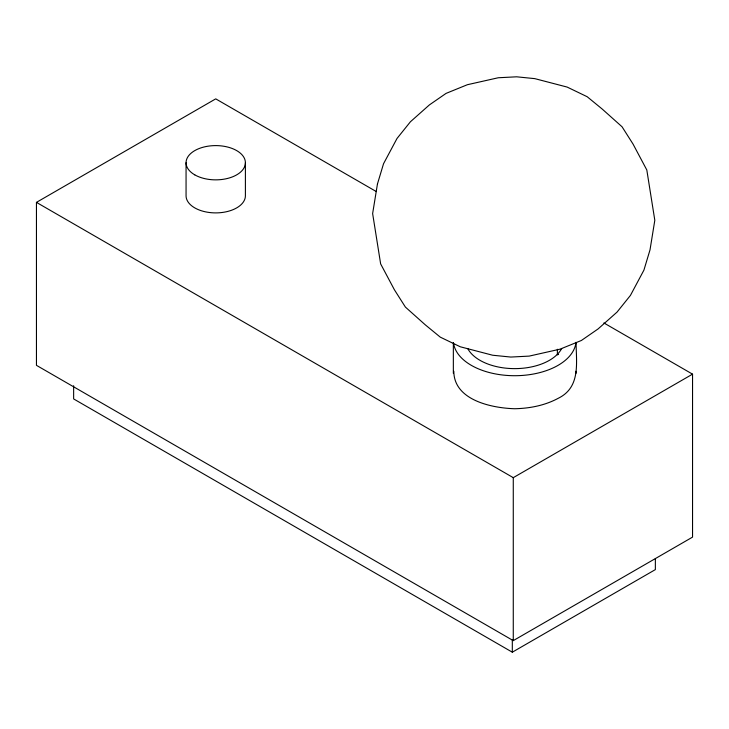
<?xml version="1.0" encoding="UTF-8"?>
<svg xmlns="http://www.w3.org/2000/svg" width="729" height="729" viewBox="0 0 729 729"><rect width="100%" height="100%" fill="white"/><g stroke="black" fill="none" stroke-linecap="round" stroke-linejoin="round"><path stroke-width="1.09" d="M576.056 342.484C576.329 363.489 580.676 387.391 558.086 398.371C544.754 405.515 529.719 408.413 514.701 408.741C491.738 408.049 453.948 400.267 453.812 371.28M603.885 322.956L692.55 374.15L692.55 537.118L513.271 640.627L36.45 365.338L36.45 202.37L215.729 98.862L376.31 191.572M36.45 202.37L513.271 477.659L692.55 374.15M73.638 385.714L73.638 398.927L512.314 652.191L655.362 569.604L655.362 558.596M558.086 354.321L558.569 354.604M557.375 349.264L557.375 354.923M513.271 477.659L513.271 640.627M512.314 640.08L512.314 652.191M453.347 342.484L453.347 373.321M245.4 162.731L245.4 195.764A29.67 17.131 0 0 1 215.729 212.895A29.67 17.131 0 0 1 186.059 195.764L186.059 162.731M575.956 371.271A61.354 35.42 0 0 1 576.056 373.321M575.956 342.338A61.354 35.42 0 0 1 515.594 375.708A61.354 35.42 0 0 1 453.575 343.368M561.685 348.508A49.089 28.34 0 0 1 514.701 368.628A49.089 28.34 0 0 1 467.717 348.508M377.449 183.99L372.637 213.579L380.638 263.88L394.407 289.777L405.397 307.082L425.28 324.833L440.28 337.144L460.291 346.785L492.667 355.233L510.829 357.055L529.181 356.107L560.063 349.155L581.368 340.489L598.081 328.943L617.035 312.103L630.448 295.382L643.917 270.131L650.013 249.874L654.815 220.286L646.814 169.985L633.054 144.087L622.056 126.782L602.181 109.031L587.173 96.72L567.162 87.079L534.785 78.632L516.633 76.809L498.271 77.757L467.398 84.71L446.084 93.376L429.381 104.921L410.427 121.761L397.004 138.483L383.536 163.733L377.449 183.99M194.752 174.842A29.67 17.131 0 0 0 244.388 167.16A29.67 17.131 0 0 0 208.057 146.183A29.67 17.131 0 0 0 194.752 174.842"/></g></svg>
